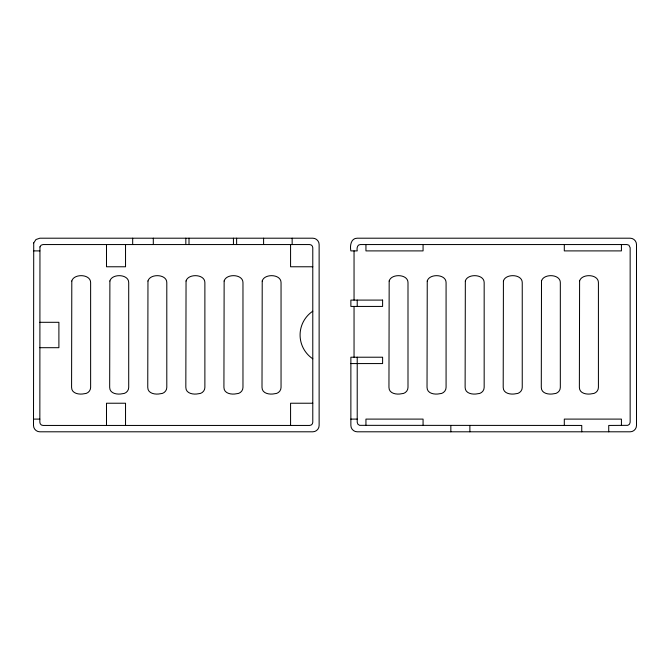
<?xml version="1.0" encoding="UTF-8"?>
<svg xmlns="http://www.w3.org/2000/svg" width="670" height="670" viewBox="0 0 670 670"><rect width="100%" height="100%" fill="white"/><g stroke="black" fill="none" stroke-linecap="round" stroke-linejoin="round"><path stroke-width="1" d="M33.5 250.898L39.848 250.898M312.781 266.769L290.571 266.769L290.571 244.55M39.848 322.303L58.893 322.303L58.893 347.697L39.848 347.697M350.871 363.567L382.603 363.567L382.603 357.219L350.871 357.219L350.871 425.45C350.804 428.85 353.81 431.857 357.219 431.798L630.152 431.798C633.56 431.857 636.559 428.85 636.5 425.45L636.5 244.55C636.559 241.15 633.56 238.143 630.152 238.202L357.219 238.202C350.812 238.152 349.782 246.116 350.871 250.898L357.219 250.898C356.675 248.511 357.185 244.525 360.393 244.55L626.978 244.55L628.912 245.203L630.152 247.724L630.152 422.276L629.499 424.21L627.798 425.341L608.729 425.45L608.729 431.798M312.781 403.231L290.571 403.231L290.571 425.45M33.5 419.102L39.848 419.102M350.871 419.102L357.219 419.102M621.425 244.55L621.425 250.898L564.299 250.898L564.299 244.55M621.425 425.45L621.425 419.102L564.299 419.102L564.299 425.45M581.753 431.798L581.753 425.45L359.572 425.341L357.872 424.21L357.219 422.276L357.219 357.219M469.879 425.45L469.879 431.798M450.843 425.45L450.843 431.798M423.072 244.55L423.072 250.898L365.946 250.898L365.946 244.55M423.072 425.45L423.072 419.102L365.946 419.102L365.946 425.45M357.219 300.093L357.219 306.433M354.045 250.898L354.045 300.093M354.045 306.433L354.045 357.219M292.154 238.202L292.154 244.55M263.595 238.202L263.595 244.55M236.619 238.202L236.619 244.55M233.445 238.202L233.445 244.55M189.007 238.202L189.007 244.55M185.833 238.202L185.833 244.55M153.304 238.202L153.304 244.55M132.677 238.202L132.677 244.55M125.533 244.55L125.533 266.769L106.496 266.769L106.496 244.55M125.533 425.45L125.533 403.231L106.496 403.231L106.496 425.45M312.781 358.802A28.659 28.659 0 0 1 312.781 311.198M33.718 242.909L33.5 425.45C33.441 428.85 36.44 431.857 39.848 431.798L312.781 431.798C316.19 431.857 319.196 428.85 319.129 425.45L319.129 244.55C319.196 241.15 316.19 238.143 312.781 238.202L39.848 238.202L35.987 239.517L33.718 242.909M39.957 246.903L39.848 422.276L40.275 423.867L41.431 425.023L43.022 425.45L309.607 425.45L311.198 425.023L312.362 423.867L312.781 422.276L312.781 247.724L312.362 246.133L311.198 244.977L309.607 244.55L43.022 244.55L41.088 245.203L39.957 246.903M71.799 280.99L71.581 387.369C71.539 393.767 79.504 394.806 84.278 393.717C87.686 393.776 90.684 390.769 90.626 387.369L90.626 282.631C90.668 273.863 73.842 273.427 71.799 280.99M109.888 280.99L109.671 387.369C109.62 393.767 117.585 394.806 122.367 393.717C125.767 393.776 128.774 390.769 128.707 387.369L128.707 282.631C128.757 273.863 111.923 273.427 109.888 280.99M147.97 280.99L147.752 387.369C147.702 393.767 155.666 394.806 160.448 393.717C163.849 393.776 166.855 390.769 166.797 387.369L166.797 282.631C166.838 273.863 150.013 273.427 147.97 280.99M186.051 280.99L185.833 387.369C185.791 393.767 193.756 394.806 198.529 393.717C201.938 393.776 204.945 390.769 204.878 387.369L204.878 282.631C204.919 273.863 188.094 273.427 186.051 280.99M224.14 280.99L223.922 387.369C223.872 393.767 231.837 394.806 236.619 393.717C240.019 393.776 243.026 390.769 242.967 387.369L242.967 282.631C243.009 273.863 226.184 273.427 224.14 280.99M262.221 280.99L262.003 387.369C261.962 393.767 269.918 394.806 274.7 393.717C278.1 393.776 281.107 390.769 281.048 387.369L281.048 282.631C281.09 273.863 264.265 273.427 262.221 280.99M389.17 280.99L388.952 387.369C388.901 393.767 396.866 394.806 401.648 393.717C405.048 393.776 408.055 390.769 407.997 387.369L407.997 282.631C408.038 273.863 391.213 273.427 389.17 280.99M427.251 280.99L427.033 387.369C426.991 393.767 434.956 394.806 439.729 393.717C443.138 393.776 446.145 390.769 446.078 387.369L446.078 282.631C446.119 273.863 429.294 273.427 427.251 280.99M465.34 280.99L465.122 387.369C465.072 393.767 473.037 394.806 477.819 393.717C481.219 393.776 484.226 390.769 484.167 387.369L484.167 282.631C484.209 273.863 467.384 273.427 465.34 280.99M503.421 280.99L503.204 387.369C503.162 393.767 511.118 394.806 515.9 393.717C519.3 393.776 522.307 390.769 522.248 387.369L522.248 282.631C522.29 273.863 505.465 273.427 503.421 280.99M541.502 280.99L541.293 387.369C541.243 393.767 549.207 394.806 553.981 393.717C557.39 393.776 560.396 390.769 560.329 387.369L560.329 282.631C560.38 273.863 543.546 273.427 541.502 280.99M579.592 280.99L579.374 387.369C579.324 393.767 587.288 394.806 592.071 393.717C595.471 393.776 598.478 390.769 598.419 387.369L598.419 282.631C598.461 273.863 581.635 273.427 579.592 280.99M382.603 300.093L350.871 300.093L350.871 306.433L382.603 306.433L382.603 300.093"/></g></svg>
